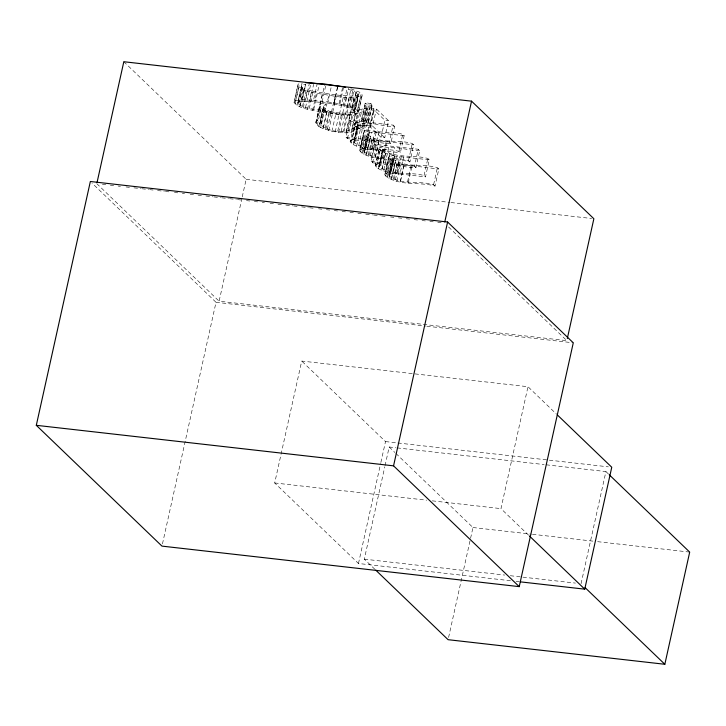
<?xml version="1.0" encoding="UTF-8"?>
<svg xmlns="http://www.w3.org/2000/svg" width="726" height="726" viewBox="0 0 726 726"><rect width="100%" height="100%" fill="white"/><g stroke="black" fill="none" stroke-linecap="round" stroke-linejoin="round"><path stroke-width="0.54" stroke-dasharray="3.63 2.72" d="M353.789 141.57L353.771 142.251C366.149 151.897 384.68 147.36 398.946 151.389L400.362 152.75L404.146 135.68L402.73 134.319C388.464 130.29 369.933 134.827 357.555 125.181L357.573 124.5C369.244 120.625 382.557 126.832 394.581 126.487L390.797 143.557C378.772 143.902 365.459 137.686 353.789 141.57L357.573 124.5M419.701 150.636C407.676 150.981 394.363 144.764 382.693 148.649L382.675 149.329C395.053 158.976 413.584 154.438 427.85 158.468L429.266 159.829L425.49 176.899L424.066 175.529C409.8 171.508 391.269 176.046 378.89 166.399L378.908 165.719C390.579 161.834 403.892 168.051 415.916 167.697L419.701 150.636L418.267 149.257L374.915 144.338L371.131 161.408L372.565 162.787L379.78 163.604L383.564 146.534L376.349 145.717L374.915 144.338M350.867 88.781L359.306 92.093L362.21 94.906L358.217 113.074C345.467 117.031 331.428 112.548 318.415 111.477C310.256 109.426 299.947 109.299 294.084 102.493L298.059 84.298L299.475 83.472L295.691 100.542L294.275 101.368M294.084 102.493L298.059 84.298M323.56 105.996L323.615 107.13C330.212 113.982 341.12 114.399 350.132 114.191C358.281 109.989 366.902 106.187 376.413 109.018L388.546 120.679L384.762 137.749L381.077 137.332L370.46 127.132L361.92 126.986L351.212 132.25L346.084 132.894L331.882 131.379L320.692 127.585L325.974 103.999L323.56 105.996L319.839 124.2C328.896 132.132 345.186 134.637 355.259 126.95L362.21 94.906M368.409 122.249L372.329 104.462L370.441 103.519L366.358 102.838L365.16 103.246L361.376 120.316L364.851 122.086L368.409 122.249L372.329 104.462M162.461 543.91L216.021 302.288L91.984 183.061M448.595 227.002L566.843 340.657L219.116 301.217L242.003 197.98M242.248 196.882L246.141 179.304L123.819 61.728M295.11 103.909L298.894 86.848L297.869 85.423M297.043 105.361L302.098 82.946M354.597 111.368L350.023 108.074L343.153 105.969L346.937 88.899L353.798 91.013L358.381 94.298L354.243 112.167C340.984 115.053 327.027 110.887 313.75 109.426C308.459 107.911 301.635 107.747 297.959 103.156L301.744 86.085L302.061 85.26L304.974 84.416M297.959 103.156L302.061 85.26M298.667 104.208L302.452 87.147L301.744 86.085M298.277 102.33L299.611 101.731L303.395 84.661M299.765 106.74L303.55 89.67L298.894 86.848M300.237 105.343L304.022 88.282L302.452 87.147M295.691 100.542L302.161 99.798L305.945 82.728M299.611 101.731L301.98 101.359L305.764 84.289M302.524 106.432L306.308 89.362L304.022 88.282M303.259 108.038L307.044 90.968L303.55 89.67M301.98 101.359L305.383 101.241L309.167 84.171M305.546 107.475L311.009 82.837M307.534 109.254L311.318 92.193L307.044 90.968M305.383 101.241L309.857 101.386L313.641 84.316M309.285 108.473L313.069 91.403L306.308 89.362M302.161 99.798L313.514 100.342L317.298 83.272M312.588 110.406L316.373 93.336C331.265 95.106 347.282 100.052 361.993 96.004M313.75 109.426L319.177 84.733M320.692 127.585L317.289 125.235L315.828 122.612L322.199 94.407M315.828 122.612L320.039 104.435L321.228 103.464L325.974 103.999M318.941 110.334L324.794 84.034M316.173 123.856L320.039 104.435M316.255 121.505L317.444 120.534L321.228 103.464M309.857 101.386L321.99 102.475L325.774 85.405M317.289 125.235L321.074 108.165L319.957 106.795M318.787 126.442L322.571 109.372L321.074 108.165M319.839 124.2L323.615 107.13M319.776 123.057L320.556 122.013L324.34 104.952M320.747 125.426L324.522 108.365M325.03 112.476L328.814 95.405M313.514 100.342L327.898 101.967L331.682 84.897M323.006 128.674L326.791 111.604L322.571 109.372M323.469 127.331L327.254 110.261M325.275 128.175L329.06 111.114M325.729 129.691L329.513 112.63L326.791 111.604M327.39 128.956L331.174 111.895M331.501 112.013L335.285 94.943L350.83 96.095L356.638 95.66L358.381 94.298M321.99 102.475L333.688 104.072L337.472 87.002M327.898 101.967L334.178 102.947L337.962 85.877M328.733 130.607L336.202 96.322M331.882 131.379L336.02 113.174M333.688 104.072L338.706 104.98L342.49 87.919M334.178 102.947L339.85 104.027L343.634 86.957M335.176 131.996L338.96 114.926L352.654 115.615L357.219 114.318L365.704 109.916L374.244 110.062L384.862 120.262L388.546 120.679M339.514 114.109L343.298 97.039M337.753 131.107L341.538 114.046M342.763 113.02L346.547 95.95M338.615 132.468L342.4 115.398M358.426 111.976C355.413 107.648 349.587 106.786 344.914 105.216L348.698 88.145M341.175 131.406L344.959 114.336M346.955 107.003L350.74 89.933M345.503 114.508L349.288 97.438M342.717 132.831L346.502 115.761M347.046 113.156L350.83 96.095M349.26 106.477L353.045 89.407M343.997 131.451L347.781 114.381M350.023 108.074L353.798 91.013M346.347 131.261L350.132 114.191M350.431 113.065L354.215 95.995M346.084 132.894L349.868 115.824M350.386 114.608L354.17 97.538M349.796 120.189L351.23 121.569L358.444 122.385L354.66 139.456L347.445 138.639L346.012 137.259L349.796 120.189L393.147 125.108L394.581 126.487M352.337 109.19L356.121 92.12M352.8 107.793L356.584 90.732M348.353 130.852L352.137 113.782M352.854 112.73L356.638 95.66M347.445 138.639L352.654 115.615M353.925 110.334L357.709 93.273M354.243 112.167L358.027 95.097M354.17 114.39L357.954 97.32M355.522 109.163L359.306 92.093M351.212 132.25L354.996 115.18M352.273 128.856L356.058 111.786M354.252 123.62L353.961 124.654C357.41 129.319 363.98 129.963 369.216 131.388L365.432 148.449C360.196 147.033 353.626 146.389 350.177 141.724L354.252 123.62L358.444 122.385M510.442 580.727L358.472 563.494L274.691 482.962L301.726 361.049L527.983 386.713L556.452 414.074M357.428 110.579L361.212 93.518M356.793 113.882L360.577 96.812M353.435 131.388L357.219 114.318M351.103 143.049L354.887 125.979M350.177 141.724L350.467 140.69L351.983 139.955L355.767 122.885M355.867 129.918L359.651 112.848M353.299 144.592L357.555 125.181M354.442 141.025L358.227 123.955M354.379 143.067L358.163 126.006M355.259 126.95L358.426 125.725L362.21 108.664M355.731 140.617L359.515 123.547M360.042 127.495L365.505 102.956M356.62 146.071L360.74 127.722M361.376 120.316L362.573 119.899L366.358 102.838M361.92 126.986L365.704 109.916M363.463 121.696L367.665 102.91M358.426 125.725L362.9 125.299L366.684 108.228M358.744 145.554L363.644 123.239M364.851 122.086L368.636 105.025L365.16 103.246M364.053 126.751L367.837 109.68M404.146 135.68L374.779 132.477L369.126 132.804L367.193 134.265C379.081 144.401 398.256 139.129 412.268 143.494L413.702 144.864L409.918 161.934C394.726 157.179 372.202 162.86 359.624 150.672L363.408 133.611L363.998 132.495L365.977 131.742L369.216 131.388M360.858 146.253L364.643 129.183M359.624 150.672L364.552 130.326M366.34 122.331L370.441 103.519M362.9 125.299L365.958 125.407L369.743 108.337M360.504 152.088L364.289 135.018L363.408 133.611M366.621 126.778L371.594 103.972M360.214 149.565L362.192 148.812L365.977 131.742M361.956 153.25L365.741 136.179L364.289 135.018M409.918 161.934L408.484 160.555C394.472 156.199 375.297 161.471 363.408 151.326L369.616 123.656M363.408 151.326L367.655 133.412M364.044 152.36L367.828 135.29M365.958 125.407L369.806 125.77L373.591 108.7M363.799 154.32L367.583 137.25L365.741 136.179M369.833 127.059L373.618 109.989M363.871 150.482L365.341 149.874L369.126 132.804M370.46 127.132L374.244 110.062M366.076 147.451L369.861 130.39M366.031 155.3L369.815 138.23L367.583 137.25M384.762 137.749L372.629 126.088L376.413 109.018M366.603 154.094L370.387 137.032M365.341 149.874L367.783 149.556L371.567 132.495M368.309 154.838L372.093 137.768M368.663 156.199L372.447 139.129L369.815 138.23M367.783 149.556L370.995 149.547L374.779 132.477M370.305 155.491L374.09 138.421M372.61 148.403L376.395 131.333M371.685 157.007L375.469 139.936L372.447 139.129M370.995 149.547L374.816 149.855L378.591 132.785M372.565 162.787L376.349 145.717M375.097 157.724L378.881 140.653L413.702 144.864M375.487 156.635L379.271 139.564M381.077 137.332L384.862 120.262M379.081 148.803C382.529 153.467 389.1 154.112 394.336 155.527L390.561 172.597C385.325 171.173 378.745 170.528 375.297 165.864L379.371 147.768L383.564 146.534M375.297 165.864L379.371 147.768M376.222 167.198L380.007 150.128M375.587 164.829L377.103 164.094L380.887 147.024M378.89 166.399L382.693 148.649M378.418 168.731L382.203 151.67M379.562 165.174L383.346 148.104M379.498 167.216L383.283 150.146M380.851 164.766L386.241 140.535M383.11 158.894L386.894 141.824M381.74 170.22L385.524 153.15M382.076 168.94L385.86 151.87M390.797 143.557L389.363 142.178L393.147 125.108M383.863 169.702L388.764 147.387M429.266 159.829L399.899 156.625L394.245 156.952L392.312 158.404C404.21 168.541 423.385 163.277 437.388 167.633L438.822 169.013L435.037 186.083C419.846 181.328 397.322 187.009 384.744 174.821L388.528 157.751L389.118 156.644L391.096 155.89L394.336 155.527M384.744 174.821L389.762 153.331M385.887 171.545L389.671 154.475M385.633 176.236L389.417 159.166L388.528 157.751M385.334 173.714L387.312 172.951L391.096 155.89M387.076 177.389L390.86 160.328L389.417 159.166M435.037 186.083L433.603 184.703C419.601 180.347 400.425 185.611 388.528 175.474L394.735 147.805M388.528 175.474L392.775 157.56M389.163 176.509L392.947 159.439M388.918 178.46L392.702 161.399L390.86 160.328M388.991 174.63L390.461 174.022L394.245 156.952M391.196 171.599L394.98 154.529M391.151 179.449L394.935 162.379L392.702 161.399M391.722 178.242L395.507 161.172M390.461 174.022L392.902 173.705L396.686 156.635M398.946 151.389L402.73 134.319M393.428 178.986L397.213 161.916M393.782 180.338L397.567 163.277L394.935 162.379M392.902 173.705L396.115 173.696L399.899 156.625M395.425 179.64L399.209 162.57M397.73 172.543L401.514 155.482M396.804 181.146L400.589 164.085L397.567 163.277M396.115 173.696L399.935 173.995L403.72 156.934M400.217 181.863L404.001 164.802L438.822 169.013M400.607 180.774L404.391 163.713M408.484 160.555L412.268 143.494M407.585 181.754L411.37 164.684M408.23 183.043L412.014 165.973M415.916 167.697L414.482 166.327L418.267 149.257M424.066 175.529L427.85 158.468M433.603 184.703L437.388 167.633M358.472 563.494L380.633 463.551M380.878 462.453L385.506 441.58L301.726 361.049M374.897 569.32L364.316 559.156L384.798 466.791M385.043 465.693L389.181 446.998L395.924 447.76M448.586 637.492L472.962 527.53L395.688 453.251M528.61 535.207L500.958 508.627L527.983 386.713M581.054 583.74L605.92 471.573L545.28 464.704M320.556 122.013L322.19 121.07L317.444 120.534M351.983 139.955L354.66 139.456M377.103 164.094L379.78 163.604M372.193 105.179L368.636 105.025M362.192 148.812L365.432 148.449M387.312 172.951L390.561 172.597M362.573 119.899L368.545 121.532M369.806 125.77L372.629 126.088M346.012 137.259L389.363 142.178M374.816 149.855L400.362 152.75M371.131 161.408L414.482 166.327M399.935 173.995L425.49 176.899M246.141 179.304L449.83 202.409M450.955 202.536L591.617 218.49M102.42 184.286L105.796 184.667M110.298 185.175L113.673 185.557M118.175 186.074L120.425 186.328M126.052 186.963L129.428 187.344M133.929 187.852L140.681 188.624M141.806 188.751L148.558 189.513M149.683 189.64L153.059 190.03M157.56 190.539L164.312 191.301M165.437 191.428L169.938 191.945M174.44 192.454L177.816 192.835M182.317 193.343L184.567 193.597M190.194 194.241L193.57 194.622M198.071 195.131L201.447 195.512M205.948 196.029L212.7 196.791M213.825 196.918L220.577 197.681M221.702 197.808L228.454 198.579M229.579 198.706L236.331 199.469M237.456 199.596L240.832 199.977M246.459 200.621L249.835 201.002M254.345 201.51L257.721 201.892M262.222 202.409L264.473 202.663M270.099 203.298L273.475 203.679M277.976 204.197L281.352 204.578M285.853 205.086L292.605 205.848M293.731 205.975L297.106 206.365M301.608 206.874L308.359 207.636M309.485 207.763L313.986 208.28M318.487 208.789L321.863 209.17M326.364 209.678L329.74 210.059M334.241 210.576L337.617 210.957M342.118 211.466L345.494 211.847M349.996 212.364L353.371 212.745M357.873 213.253L361.249 213.635M365.75 214.152L372.502 214.914M373.627 215.041L380.379 215.804M381.504 215.931L386.005 216.448M390.506 216.956L393.882 217.337M398.383 217.845L401.759 218.236M406.261 218.744L409.636 219.125M414.138 219.633L417.514 220.014M422.015 220.532L425.391 220.913M429.892 221.421L433.268 221.802M437.769 222.319L441.145 222.701M216.021 302.288L425.645 326.065M426.77 326.192L573.277 342.808M385.506 441.58L396.759 442.86M397.884 442.987L608.388 466.854M397.049 447.888L544.155 464.576M274.691 482.962L426.661 500.196M432.288 500.84L500.958 508.627M472.962 527.53L531.359 534.154M532.485 534.282L593.124 541.151M597.616 541.669L689.7 552.105M364.316 559.156L504.688 575.074M510.305 575.718L575.437 583.096M516.068 581.363L519.444 581.753M335.285 94.943L313.069 91.403M338.96 114.926L329.513 112.63M375.469 139.936L378.881 140.653M400.589 164.085L404.001 164.802M338.706 104.98L343.153 105.969M311.318 92.193L316.373 93.336M339.85 104.027L344.914 105.216M605.92 471.573L608.361 473.924M389.181 446.998L394.88 452.47M96.794 183.642L219.116 301.217"/><path stroke-width="1.09" d="M36.3 425.318L90.351 181.491L447.606 222.011L573.277 342.808L519.226 586.635L161.971 546.115L36.3 425.318L393.556 465.838L519.226 586.635M97.039 182.544L123.819 61.728L471.546 101.168L593.868 218.744L567.324 338.461M444.766 221.984L471.546 101.168M393.556 465.838L447.606 222.011M520.569 581.88L584.739 589.158L611.764 467.245L557.269 414.855M375.705 570.101L448.096 639.688L664.835 664.272L689.7 552.105L609.178 474.704M305.945 82.728L324.794 84.034L342.69 86.775M343.634 86.957L345.658 87.429M585.12 587.643L664.835 664.272M529.426 535.988L584.739 589.158"/></g></svg>
